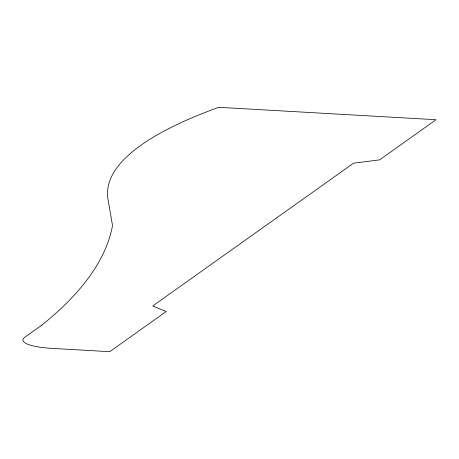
<?xml version="1.0" encoding="UTF-8"?>
<svg xmlns="http://www.w3.org/2000/svg" width="459" height="459" viewBox="0 0 459 459"><rect width="100%" height="100%" fill="white"/><g stroke="black" fill="none" stroke-linecap="round" stroke-linejoin="round"><path stroke-width="0.69" d="M41.763 325.179L24.855 337.199A41.459 9.186 -0.8 0 0 51.81 348.375L109.735 351.686L166.215 311.541L152.738 305.952L353.545 163.203L379.576 159.87L436.05 119.724L218.748 107.314A711.634 157.661 -0.8 0 0 108.026 199.436L112.524 225.564A1943.647 430.611 -0.8 0 1 41.763 325.179"/></g></svg>
